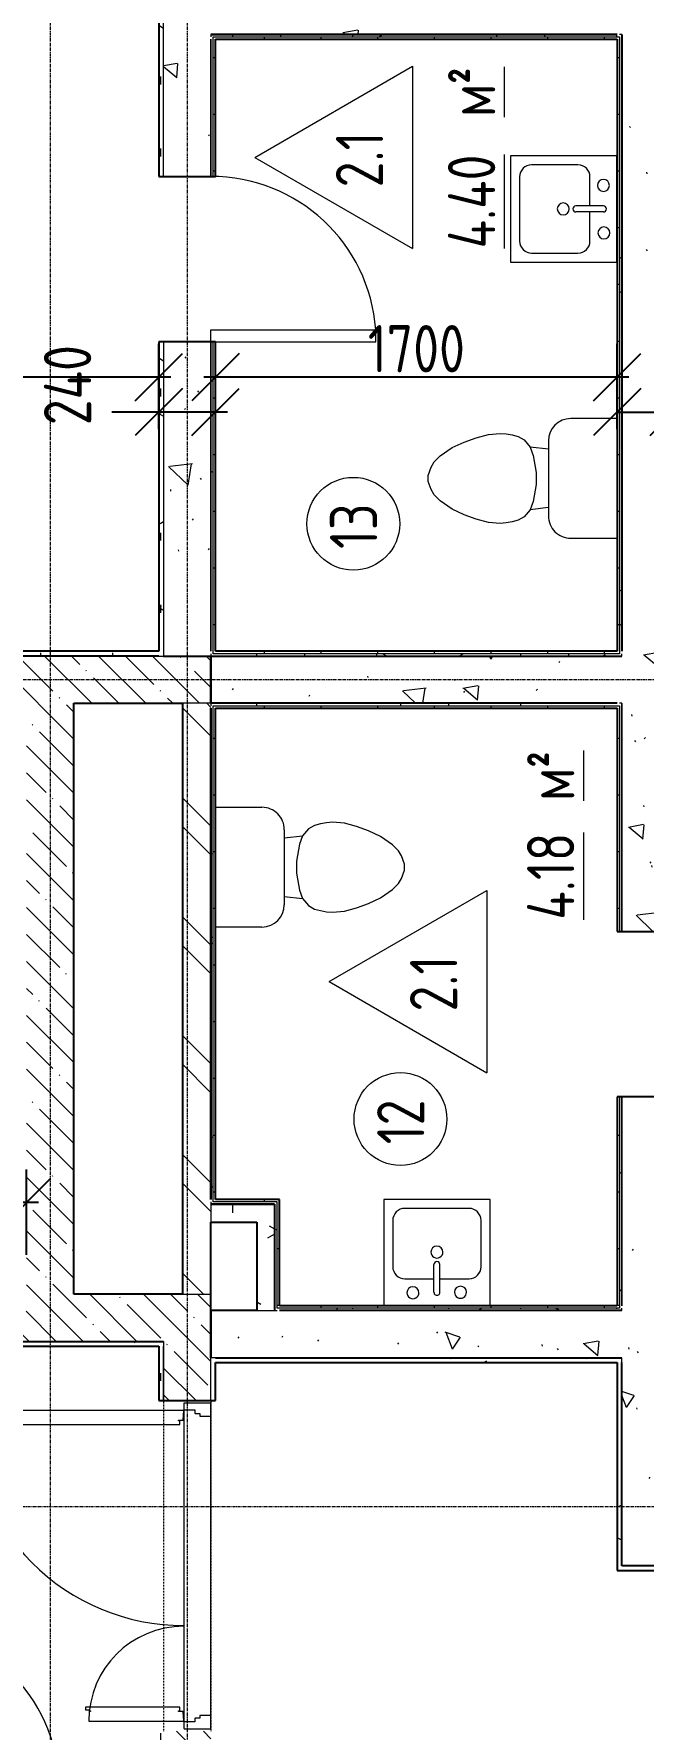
# Model space of a CAD drawing. Header units: millimetres. Extents: x -11854 to 4360091, y -19344 to 4989148.
# Drawn here: x 14033 to 16613, y 28142 to 35315 of the extents above; entities that cross this region are included whole.
import ezdxf

# ---------------------------------------------------------------- set-up
doc = ezdxf.new("R2010")
doc.units = ezdxf.units.MM
doc.linetypes.add('Линия сетки', pattern=[22.225, 12.7, -3.175, 3.175, -3.175])
doc.linetypes.add('Штрих', pattern=[6.35, 3.175, -3.175])
doc.layers.get('0').update_dxf_attribs({"color": 254})
doc.layers.get('Defpoints').update_dxf_attribs({"color": 254})
for name, color, linetype, lineweight in [('A-ANNO-DIMS', 254, 'Continuous', 9), ('A-AREA-IDEN', 254, 'Continuous', 9), ('A-DETL-GENF', 254, 'Continuous', 9), ('A-DOOR', 254, 'Continuous', 9), ('A-WALL', 254, 'Continuous', 9), ('P-SANR-FIXT', 254, 'Continuous', 9), ('S-GRID', 254, 'Continuous', 9)]:
    doc.layers.add(name, color=color, linetype=linetype, lineweight=lineweight)
doc.styles.add('ISOCPEUR', font='isocpeur.ttf', dxfattribs={"width": 0.8, "height": 200})
doc.styles.add('ISOCPEUR_B', font='', dxfattribs={"width": 0.8, "height": 200})
doc.styles.add('ISOCPEUR_B_1', font='', dxfattribs={"width": 0.8, "height": 200})
doc.styles.get('ISOCPEUR_B').set_extended_font_data('ISOCPEUR', bold=True)
doc.styles.get('ISOCPEUR_B_1').set_extended_font_data('ISOCPEUR', bold=True)
doc.dimstyles.new('2_0_мм_ISOCPEUR', dxfattribs={"dimscale": 304.8, "dimtxt": 199.196235, "dimasz": 0.656168, "dimexe": 0.459318, "dimexo": 0.625, "dimgap": 0.065617, "dimtad": 1, "dimdec": 0, "dimtxsty": 'ISOCPEUR', "dimblk1": 'OBLIQUE', "dimblk2": 'OBLIQUE', "dimsah": 1, "dimcen": 2.5, "dimdle": 0.164042, "dimazin": 3, "dimtfac": 1, "dimtix": 1, "dimtmove": 0, "dimatfit": 3, "dimfxl": 0.787402, "dimfxlon": 1, "dimtvp": 1, "dimarcsym": 2})
doc.dimstyles.new('2_0_мм_ISOCPEUR_1', dxfattribs={"dimscale": 304.8, "dimtxt": 199.196235, "dimasz": 0.656168, "dimexe": 0.459318, "dimexo": 0.625, "dimgap": 0.065617, "dimtad": 1, "dimdec": 0, "dimtxsty": 'ISOCPEUR', "dimblk1": 'OBLIQUE', "dimblk2": 'OBLIQUE', "dimsah": 1, "dimcen": 2.5, "dimdle": 0.164042, "dimazin": 3, "dimtfac": 1, "dimtix": 1, "dimtmove": 1, "dimatfit": 3, "dimfxl": 0.787402, "dimfxlon": 1, "dimtvp": 1, "dimarcsym": 2})
pattern_1 = [(135, (23409.34, 513535.32), (-114.049253, -114.049253), []), (135, (23409.34, 513649.37), (-114.049253, -114.049253), [201.612, -40.322, 3.353, -36.97])]
pattern_2 = [(90, (23409.34, 513535.32), (-101.6, 406.4), [33.528, -271.272, 33.528, -271.272, -1625.6]), (90, (23409.34, 513535.32), (-101.6, 406.4), [-609.6, 33.528, -576.072, 33.528, -271.272, -711.2]), (90, (23409.34, 513535.32), (-101.6, 406.4), [-1524, 33.528, -169.672, 33.528, -474.472]), (210, (23358.54, 513687.72), (-301.152724, -291.18818), [33.528, -271.272, 33.528, -1896.872]), (210, (23358.54, 513687.72), (-301.152724, -291.18818), [-338.328, -271.272, 33.528, -576.072, -1016]), (210, (23358.54, 513687.72), (-301.152724, -291.18818), [-1219.2, 33.528, -271.272, 33.528, -677.672]), (210, (23358.54, 513687.72), (-301.152724, -291.18818), [-1557.528, -169.672, 33.528, -474.472]), (330, (23155.34, 513738.52), (402.752724, -115.21182), [33.528, -271.272, 33.528, -1896.872]), (330, (23155.34, 513738.52), (402.752724, -115.21182), [-338.328, -271.272, 33.528, -576.072, -1016]), (330, (23155.34, 513738.52), (402.752724, -115.21182), [-1219.2, 33.528, -271.272, 33.528, -677.672]), (330, (23155.34, 513738.52), (402.752724, -115.21182), [-1557.528, -169.672, 33.528, -474.472])]
pattern_3 = [(140, (23409.34, 513535.3), (63.7558, 728.7365), [76.2, -838.2]), (85, (23409.34, 513535.3), (-764.2276, -140.9716), [60.96, -670.56]), (190.451, (23414.65, 513596.05), (-700.4668, 587.77), [64.76, -712.36]), (136.184, (23206.1, 513535.3), (168.171, 1084.3162), [114.3, -1257.3]), (186.636, (23220.2, 513625.7), (-989.7098, 949.61), [97.14, -1068.54]), (81.184, (23206.1, 513535.3), (-989.7012, 949.6206), [91.44, -1005.84]), (111, (23256.94, 513636.9), (409.0606, 606.4579), [76.2, -838.2]), (56, (23256.94, 513636.9), (-736.7529, 247.2083), [60.96, -670.56]), (161.451, (23291, 513687.46), (-327.6855, 853.6683), [64.76, -712.36]), (127.5, (23409.34, 513535.32), (-338.22012, 12.3547), [6.706, -655.726, 6.706, -674.014, -673.1]), (127.5, (23409.34, 513535.32), (-338.22012, 12.3547), [-1343.152, 6.706, -666.394]), (97.5, (23409.34, 513535.32), (-400.72213, 267.27887), [6.706, -381.406, 6.706, -640.486, -256.54]), (97.5, (23409.34, 513535.32), (-400.72213, 267.27887), [-1035.304, 6.706, -249.834]), (57.5, (23409.34, 513308.76), (22.91534, 542.36333), [6.706, -247.294, 6.706, -1837.334]), (57.5, (23409.34, 513308.76), (22.91534, 542.36333), [-260.706, -785.774, 6.706, -1044.854]), (47.5, (23409.34, 513207.16), (-101.7071, 592.51696), [6.706, -323.494, 6.706, -1266.342]), (47.5, (23409.34, 513207.16), (-101.7071, 592.51696), [-336.906, -519.582, 6.706, -740.054])]
pattern_4 = [(90, (23409.34, 513535.32), (-240, 7e-14), []), (180, (23409.34, 513535.32), (-9e-14, -240), [])]

# ---------------------------------------------------------------- blocks, each defined once
blk = doc.blocks.new('Одиночные-Щитовые - Дверной блок внутренний глухой ДГ 21х7-6783225-1Г')
at = {"layer": 'A-DOOR', "lineweight": 18}
for p, q in [((299, -60), (299, -758.1)), ((350, -60), (299, -60)), ((350, -60), (350, -758.1)), ((350, -758.1), (299, -758.1))]:
    blk.add_line(p, q, dxfattribs=at)
at = {"layer": 'A-DOOR'}
blk.add_arc((350, -60), 700, 180, 265.82189, dxfattribs=at)
blk = doc.blocks.new('Туалет-Домашний-3D - Туалет-Домашний-3D-2031272-1Г')
at = {"layer": 'P-SANR-FIXT'}
for p, q in [((-253.4, 298.4), (-253.4, 494.7)), ((253.4, 494.7), (253.4, 298.4)), ((158.7, 203.8), (-158.8, 203.8)), ((-123.5, 203.8), (-132.3, 127)), ((-25.4, 152.4), (-97.4, 139.7)), ((25.4, 152.4), (-25.4, 152.4)), ((97.4, 139.7), (25.4, 152.4)), ((123.5, 203.8), (132.3, 127)), ((-177, 76.2), (-183.8, 50.8)), ((-162.6, 101.6), (-177, 76.2)), ((-132.3, 127), (-162.6, 101.6)), ((-97.4, 139.7), (-132.3, 127)), ((132.3, 127), (97.4, 139.7)), ((162.6, 101.6), (132.3, 127)), ((177, 76.2), (162.6, 101.6)), ((183.8, 50.8), (177, 76.2)), ((-188.3, 25.3), (-190.5, 0)), ((-190.5, 0), (-186.1, -50.6)), ((-183.8, 50.8), (-188.3, 25.3)), ((188.3, 25.3), (183.8, 50.8)), ((186.1, -50.6), (190.5, 0)), ((190.5, 0), (188.3, 25.3)), ((-186.1, -50.6), (-172.4, -101.6)), ((172.4, -101.6), (186.1, -50.6)), ((-172.4, -101.6), (-153.9, -152.4)), ((153.9, -152.4), (172.4, -101.6)), ((-153.9, -152.4), (-130.2, -203.2)), ((-130.2, -203.2), (-95, -254)), ((95, -254), (130.2, -203.2)), ((130.2, -203.2), (153.9, -152.4)), ((-95, -254), (-69.6, -279.4)), ((-69.6, -279.4), (-47.6, -292.1)), ((47.6, -292.1), (69.6, -279.4)), ((69.6, -279.4), (95, -254)), ((-47.6, -292.1), (-12.7, -304.8)), ((-12.7, -304.8), (12.7, -304.8)), ((12.7, -304.8), (47.6, -292.1))]:
    blk.add_line(p, q, dxfattribs=at)
for centre, start, end in [((-158.8, 298.4), 180, 270), ((158.7, 298.4), 270, 360)]:
    blk.add_arc(centre, 94.6, start, end, dxfattribs=at)
blk = doc.blocks.new('Кухонная мойка-Островок - 450 x 450 мм-2032278-1Г')
at = {"layer": 'P-SANR-FIXT'}
for p, q in [((240.7, 227.3), (-209.3, 227.3)), ((-209.3, 227.3), (-209.3, -222.7)), ((240.7, -222.7), (240.7, 227.3)), ((3, 170.2), (3, 53.1)), ((28.4, 170.2), (28.4, 53.1)), ((3, 113), (-120.4, 113)), ((151.8, 113), (28.4, 113)), ((-171.2, 62.2), (-171.2, -133.8)), ((202.6, -133.8), (202.6, 62.2)), ((-120.4, -184.6), (151.8, -184.6)), ((-209.3, -222.7), (240.7, -222.7))]:
    blk.add_line(p, q, dxfattribs=at)
for centre, radius, start, end in [((-84.3, 170.2), 25.4, 360, 180), ((-84.3, 170.2), 25.4, 180, 360), ((15.7, 170.2), 12.7, 360, 180), ((117.3, 172.3), 25.4, 360, 180), ((117.3, 172.3), 25.4, 180, 0), ((-120.4, 62.2), 50.8, 90, 180), ((151.8, 62.2), 50.8, 360, 90), ((15.7, 0), 25.4, 360, 180), ((15.7, 0), 25.4, 180, 0), ((15.7, 53.1), 12.7, 180, 0), ((-120.4, -133.8), 50.8, 180, 270), ((151.8, -133.8), 50.8, 270, 0)]:
    blk.add_arc(centre, radius, start, end, dxfattribs=at)
blk = doc.blocks.new('Одиночные-Щитовые - Дверной блок внутренний глухой ДГ 21х7 Л-4429184-1Г')
at = {"layer": 'A-DOOR', "lineweight": 18}
for p, q in [((299, 100), (299, 798.1)), ((350, 798.1), (299, 798.1)), ((350, 100), (350, 798.1)), ((350, 100), (299, 100))]:
    blk.add_line(p, q, dxfattribs=at)
at = {"layer": 'A-DOOR'}
blk.add_arc((350, 100), 700, 94.17811, 180, dxfattribs=at)
blk = doc.blocks.new('Туалет-Домашний-3D - Туалет-Домашний-3D-2034792-1Г')
at = {"layer": 'P-SANR-FIXT'}
for p, q in [((-69.6, 279.4), (-47.6, 292.1)), ((-47.6, 292.1), (-12.7, 304.8)), ((-12.7, 304.8), (12.7, 304.8)), ((12.7, 304.8), (47.6, 292.1)), ((47.6, 292.1), (69.6, 279.4)), ((-130.2, 203.2), (-95, 254)), ((-95, 254), (-69.6, 279.4)), ((69.6, 279.4), (95, 254)), ((95, 254), (130.2, 203.2)), ((-172.4, 101.6), (-153.9, 152.4)), ((-153.9, 152.4), (-130.2, 203.2)), ((130.2, 203.2), (153.9, 152.4)), ((153.9, 152.4), (172.4, 101.6)), ((-186.1, 50.6), (-172.4, 101.6)), ((172.4, 101.6), (186.1, 50.6)), ((-190.5, 0), (-186.1, 50.6)), ((186.1, 50.6), (190.5, 0)), ((-188.3, -25.3), (-190.5, 0)), ((-183.8, -50.8), (-188.3, -25.3)), ((-177, -76.2), (-183.8, -50.8)), ((183.8, -50.8), (177, -76.2)), ((188.3, -25.3), (183.8, -50.8)), ((190.5, 0), (188.3, -25.3)), ((-162.6, -101.6), (-177, -76.2)), ((-132.3, -127), (-162.6, -101.6)), ((-97.4, -139.7), (-132.3, -127)), ((-123.5, -203.8), (-132.3, -127)), ((-25.4, -152.4), (-97.4, -139.7)), ((97.4, -139.7), (25.4, -152.4)), ((132.3, -127), (97.4, -139.7)), ((123.5, -203.8), (132.3, -127)), ((162.6, -101.6), (132.3, -127)), ((177, -76.2), (162.6, -101.6)), ((158.7, -203.8), (-158.8, -203.8)), ((25.4, -152.4), (-25.4, -152.4)), ((-253.4, -298.4), (-253.4, -494.7)), ((253.4, -494.7), (253.4, -298.4))]:
    blk.add_line(p, q, dxfattribs=at)
for centre, start, end in [((-158.8, -298.4), 90, 180), ((158.7, -298.4), 0, 90)]:
    blk.add_arc(centre, 94.6, start, end, dxfattribs=at)
blk = doc.blocks.new('Doors_Door-sets_Swedoor_JELD-WEN_Exterior_Character_Cifro_Unequal_Double_Inswing_Left_2_0 - Дверной блок металлический глухой ДМГ 21х14 Л-6795327-1Г')
at = {"layer": 'A-DETL-GENF'}
for p, q in [((-689, 98), (-689, -13)), ((-635, 100), (-687, 100)), ((662, 100), (-662, 100)), ((-633, 55), (-633, 98)), ((633, 98), (633, 55)), ((687, 100), (635, 100)), ((689, -13), (689, 98)), ((-660, -13), (-660, 32)), ((-660, 32), (-647, 32)), ((-645, 34), (-645, 53)), ((-645, 53), (-635, 53)), ((635, 53), (645, 53)), ((645, 53), (645, 34)), ((647, 32), (660, 32)), ((660, 32), (660, -13)), ((-687, -15), (-662, -15)), ((-662, -15), (662, -15)), ((-657.5, -17), (-657.5, -923)), ((-618.4, -16.9), (-655.5, -15)), ((-616.5, -36.5), (-616.5, -18.9)), ((-613.1, -36.5), (-616.5, -36.5)), ((-611.6, -31), (-613.1, -32.5)), ((-613.1, -32.5), (-613.1, -36.5)), ((-599.5, -31), (-611.6, -31)), ((-597.5, -907), (-597.5, -33)), ((597.5, -33), (597.5, -429)), ((611.6, -31), (599.5, -31)), ((613.1, -32.5), (611.6, -31)), ((613.1, -36.5), (613.1, -32.5)), ((616.5, -36.5), (613.1, -36.5)), ((616.5, -18.9), (616.5, -36.5)), ((655.5, -15), (618.4, -16.9)), ((657.5, -415), (657.5, -17)), ((662, -15), (687, -15)), ((609.5, -429), (609.5, -414.6)), ((609.5, -414.6), (613.1, -414.8)), ((613.1, -414.8), (613.1, -409.2)), ((613.1, -409.2), (616.5, -409.2)), ((616.5, -409.2), (616.5, -415)), ((616.5, -415), (655.5, -417)), ((599.5, -431), (607.5, -431)), ((-655.5, -925), (-618.4, -923.1)), ((-616.5, -921.1), (-616.5, -903.5)), ((-616.5, -903.5), (-613.1, -903.5)), ((-613.1, -903.5), (-613.1, -907.5)), ((-613.1, -907.5), (-611.6, -909)), ((-611.6, -909), (-599.5, -909))]:
    blk.add_line(p, q, dxfattribs=at)
at = {"layer": 'A-DETL-GENF', "lineweight": 25}
for p, q in [((-708.3, -765.7), (-718.5, -765.7)), ((-536.5, -765.7), (-546.7, -765.7)), ((-676.5, -851.2), (-676.5, -864.8)), ((-657.5, -844.4), (-675.1, -849.1)), ((-657.5, -899.4), (-657.5, -844.4)), ((-579.9, -849.1), (-597.5, -844.4)), ((-597.5, -844.4), (-597.5, -899.4)), ((-578.5, -864.8), (-578.5, -851.2)), ((-676.5, -864.8), (-705.5, -864.8)), ((-705.5, -879), (-676.5, -879)), ((-676.5, -879), (-676.5, -893.1)), ((-674.8, -894.8), (-657.5, -899.4)), ((-597.5, -899.4), (-580.2, -894.8)), ((-549.5, -864.8), (-578.5, -864.8)), ((-578.5, -893.1), (-578.5, -879)), ((-578.5, -879), (-549.5, -879))]:
    blk.add_line(p, q, dxfattribs=at)
at = {"layer": 'A-DETL-GENF'}
for centre, radius, start, end in [((-687, 98), 2, 90, 180), ((-635, 98), 2, 360, 90), ((635, 98), 2, 90, 180), ((687, 98), 2, 360, 90), ((-647, 34), 2, 270, 0), ((-635, 55), 2, 270, 0), ((635, 55), 2, 180, 270), ((647, 34), 2, 180, 270), ((-687, -13), 2, 180, 270), ((-662, -13), 2, 270, 0), ((-657.5, -15), 910, 270, 0), ((-655.5, -17), 2, 90, 180), ((-618.5, -18.9), 2, 360, 87), ((-599.5, -33), 2, 0, 90), ((657.5, -15), 402, 180, 270), ((599.5, -33), 2, 90, 180), ((618.5, -18.9), 2, 93, 180), ((655.5, -17), 2, 360, 90), ((662, -13), 2, 180, 270), ((687, -13), 2, 270, 0), ((599.5, -429), 2, 180, 270), ((607.5, -429), 2, 270, 360), ((655.5, -415), 2, 270, 360), ((-655.5, -923), 2, 180, 270), ((-618.5, -921.1), 2, 273, 0), ((-599.5, -907), 2, 270, 0)]:
    blk.add_arc(centre, radius, start, end, dxfattribs=at)
at = {"layer": 'A-DETL-GENF', "lineweight": 25}
for centre, radius, start, end in [((-642.5, -813.9), 90.9, 153.78839, 159.56425), ((-682.4, -796.5), 47.4, 139.51337, 151.36274), ((-761.5, -804.9), 66.1, 334.72688, 36.39695), ((-493.5, -804.9), 66.1, 143.60305, 205.27312), ((-572.6, -796.5), 47.4, 28.63726, 40.48663), ((-612.5, -813.9), 90.9, 20.43575, 26.21161), ((-551.4, -809.2), 177.6, 180.49946, 190.93631), ((-839.8, -864.7), 116.1, 0.99186, 10.83229), ((-436.3, -894.2), 272.3, 170.34282, 173.59697), ((-1004, -782.5), 306.4, 347.55626, 350.50394), ((-674.3, -851.2), 2.24, 112, 180), ((-580.7, -851.2), 2.24, 0, 68), ((-251, -782.5), 306.4, 189.49606, 192.44374), ((-818.7, -894.2), 272.3, 6.40303, 9.65718), ((-415.2, -864.7), 116.1, 169.16771, 179.00814), ((-703.6, -809.2), 177.6, 349.06369, 359.50054), ((-705.5, -860.8), 18.3, 185.98287, 270), ((-705.1, -862.6), 2.23, 214.98568, 259.54015), ((-674.8, -893.1), 1.71, 180, 267.80453), ((-580.2, -893.1), 1.71, 272.19547, 0), ((-549.5, -860.8), 18.3, 270, 354.01713), ((-549.9, -862.6), 2.23, 280.45985, 325.01432)]:
    blk.add_arc(centre, radius, start, end, dxfattribs=at)
for points in [[(-727.7, -782.2), (-728.6, -785.2), (-730, -791.4), (-730.5, -801.1), (-729.7, -807.5), (-729, -810.7)], [(-526, -810.7), (-525.3, -807.5), (-524.5, -801.1), (-525, -791.4), (-526.4, -785.2), (-527.3, -782.2)]]:
    blk.add_open_spline(points, degree=3, dxfattribs=at)
at = {"layer": 'A-DOOR', "linetype": 'Штрих'}
for p, q in [((-700, 100), (700, 100)), ((-700, -100), (700, -100))]:
    blk.add_line(p, q, dxfattribs=at)
blk = doc.blocks.new('АР-Марка-Помещения-Этаж_Секция_Номер - Номер-1294543-1Г')
at = {"layer": 'A-AREA-IDEN'}
blk.add_circle((0, 1.219), 1.965, dxfattribs=at)
blk = doc.blocks.new('_Oblique')
at = {"color": 0, "linetype": 'ByBlock', "lineweight": -2}
blk.add_line((-0.5, -0.5), (0.5, 0.5), dxfattribs=at)
blk = doc.blocks.new('*D723')
at = {"layer": 'A-ANNO-DIMS', "color": 0, "lineweight": -2, "transparency": 16777216}
for p, q in [((16502.6, 33642), (16502.6, 33855)), ((16742.6, 33642), (16742.6, 33855)), ((16502.6, 33715), (16792.6, 33715)), ((16742.6, 33715), (16942.6, 33715))]:
    blk.add_line(p, q, dxfattribs=at)
at = {"layer": 'Defpoints', "color": 0, "transparency": 16777216}
for p in [(16502.6, 33715), (16502.6, 33623), (16742.6, 33623)]:
    blk.add_point(p, dxfattribs=at)
at = {"layer": 'A-ANNO-DIMS', "color": 0, "lineweight": -2, "transparency": 16777216, "xscale": 200, "yscale": 200, "zscale": 200, "rotation": 180}
blk.add_blockref('_Oblique', (16502.6, 33715), dxfattribs=at)
at = {"layer": 'A-ANNO-DIMS', "color": 0, "lineweight": -2, "transparency": 16777216, "xscale": 200, "yscale": 200, "zscale": 200}
blk.add_blockref('_Oblique', (16742.6, 33715), dxfattribs=at)
at = {"layer": 'A-ANNO-DIMS', "color": 0, "transparency": 16777216, "insert": (16962.6, 33659.2), "char_height": 200, "width": 418.312, "attachment_point": 1, "rotation": 90, "line_spacing_factor": 1.149209, "style": 'ISOCPEUR'}
blk.add_mtext('\\A1;240', dxfattribs=at)
blk = doc.blocks.new('*D724')
at = {"layer": 'A-ANNO-DIMS', "color": 0, "lineweight": -2, "transparency": 16777216}
for p, q in [((14802.6, 33642), (14802.6, 34003)), ((16502.6, 33642), (16502.6, 34003)), ((16552.6, 33863), (14752.6, 33863))]:
    blk.add_line(p, q, dxfattribs=at)
at = {"layer": 'Defpoints', "color": 0, "transparency": 16777216}
for p in [(14802.6, 33863), (14802.6, 33623), (16502.6, 33623)]:
    blk.add_point(p, dxfattribs=at)
at = {"layer": 'A-ANNO-DIMS', "color": 0, "lineweight": -2, "transparency": 16777216, "xscale": 200, "yscale": 200, "zscale": 200, "rotation": 180}
blk.add_blockref('_Oblique', (14802.6, 33863), dxfattribs=at)
at = {"layer": 'A-ANNO-DIMS', "color": 0, "lineweight": -2, "transparency": 16777216, "xscale": 200, "yscale": 200, "zscale": 200}
blk.add_blockref('_Oblique', (16502.6, 33863), dxfattribs=at)
at = {"layer": 'A-ANNO-DIMS', "color": 0, "transparency": 16777216, "insert": (15652.6, 33983), "char_height": 200, "width": 496.458, "attachment_point": 5, "style": 'ISOCPEUR'}
blk.add_mtext('\\A1;1700', dxfattribs=at)
blk = doc.blocks.new('*D725')
at = {"layer": 'A-ANNO-DIMS', "color": 0, "lineweight": -2, "transparency": 16777216}
for p, q in [((14562.6, 33642), (14562.6, 33855)), ((14802.6, 33642), (14802.6, 33855)), ((14562.6, 33715), (14362.6, 33715)), ((14852.6, 33715), (14562.6, 33715))]:
    blk.add_line(p, q, dxfattribs=at)
at = {"layer": 'Defpoints', "color": 0, "transparency": 16777216}
for p in [(14562.6, 33715), (14562.6, 33623), (14802.6, 33623)]:
    blk.add_point(p, dxfattribs=at)
at = {"layer": 'A-ANNO-DIMS', "color": 0, "lineweight": -2, "transparency": 16777216, "xscale": 200, "yscale": 200, "zscale": 200, "rotation": 180}
blk.add_blockref('_Oblique', (14562.6, 33715), dxfattribs=at)
at = {"layer": 'A-ANNO-DIMS', "color": 0, "lineweight": -2, "transparency": 16777216, "xscale": 200, "yscale": 200, "zscale": 200}
blk.add_blockref('_Oblique', (14802.6, 33715), dxfattribs=at)
at = {"layer": 'A-ANNO-DIMS', "color": 0, "transparency": 16777216, "insert": (14075.9, 33659.2), "char_height": 200, "width": 418.312, "attachment_point": 1, "rotation": 90, "line_spacing_factor": 1.149209, "style": 'ISOCPEUR'}
blk.add_mtext('\\A1;240', dxfattribs=at)
blk = doc.blocks.new('*D726')
at = {"layer": 'A-ANNO-DIMS', "color": 0, "lineweight": -2, "transparency": 16777216}
for p, q in [((8762.6, 33642), (8762.6, 34003)), ((14562.6, 33642), (14562.6, 34003)), ((14612.6, 33863), (8712.6, 33863))]:
    blk.add_line(p, q, dxfattribs=at)
at = {"layer": 'Defpoints', "color": 0, "transparency": 16777216}
for p in [(8762.6, 33863), (8762.6, 33623), (14562.6, 33623)]:
    blk.add_point(p, dxfattribs=at)
at = {"layer": 'A-ANNO-DIMS', "color": 0, "lineweight": -2, "transparency": 16777216, "xscale": 200, "yscale": 200, "zscale": 200, "rotation": 180}
blk.add_blockref('_Oblique', (8762.6, 33863), dxfattribs=at)
at = {"layer": 'A-ANNO-DIMS', "color": 0, "lineweight": -2, "transparency": 16777216, "xscale": 200, "yscale": 200, "zscale": 200}
blk.add_blockref('_Oblique', (14562.6, 33863), dxfattribs=at)
at = {"layer": 'A-ANNO-DIMS', "color": 0, "transparency": 16777216, "insert": (11662.6, 33983), "char_height": 200, "width": 533.233, "attachment_point": 5, "style": 'ISOCPEUR'}
blk.add_mtext('\\A1;5800', dxfattribs=at)
blk = doc.blocks.new('*D768')
at = {"layer": 'A-ANNO-DIMS', "color": 0, "lineweight": -2, "transparency": 16777216}
for p, q in [((12802.6, 30149.1), (12802.6, 30510.1)), ((14002.6, 30149.1), (14002.6, 30510.1)), ((14052.6, 30370.1), (12752.6, 30370.1))]:
    blk.add_line(p, q, dxfattribs=at)
at = {"layer": 'Defpoints', "color": 0, "transparency": 16777216}
for p in [(12802.6, 30370.1), (12802.6, 30130.1), (14002.6, 30130.1)]:
    blk.add_point(p, dxfattribs=at)
at = {"layer": 'A-ANNO-DIMS', "color": 0, "lineweight": -2, "transparency": 16777216, "xscale": 200, "yscale": 200, "zscale": 200, "rotation": 180}
blk.add_blockref('_Oblique', (12802.6, 30370.1), dxfattribs=at)
at = {"layer": 'A-ANNO-DIMS', "color": 0, "lineweight": -2, "transparency": 16777216, "xscale": 200, "yscale": 200, "zscale": 200}
blk.add_blockref('_Oblique', (14002.6, 30370.1), dxfattribs=at)
at = {"layer": 'A-ANNO-DIMS', "color": 0, "transparency": 16777216, "insert": (13402.6, 30490.1), "char_height": 200, "width": 496.458, "attachment_point": 5, "style": 'ISOCPEUR'}
blk.add_mtext('\\A1;1200', dxfattribs=at)
blk = doc.blocks.new('МАРКА ПОМЕЩЕНИЯ - ПОЛЫ - ОТДЕЛКА ПОЛА-6347798-1Г')
at = {"layer": 'A-AREA-IDEN'}
for p, q in [((0, 4.233), (-3.855, -2.444)), ((0, 4.233), (3.855, -2.444)), ((3.855, -2.444), (-3.855, -2.444))]:
    blk.add_line(p, q, dxfattribs=at)

msp = doc.modelspace()

# ---------------------------------------------------------------- hatches: boundary and pattern name
at = {"layer": 'A-WALL'}
h = msp.add_hatch(dxfattribs=at)
h.set_pattern_fill('FP_2', color=8, angle=90, style=0, pattern_type=2)
h.set_pattern_definition(pattern_3)
h.paths.add_polyline_path([(16722.6, 39092.4), (16522.6, 39092.4), (16522.6, 36462.4), (16722.6, 36462.4), (16722.6, 38667)])
h.paths.add_polyline_path([(16722.6, 29052.4), (16722.6, 30817.4), (16522.6, 30817.4), (16522.6, 29032.4), (16722.6, 29032.4)])
h.paths.add_polyline_path([(16722.6, 31517.4), (16722.6, 32482.4), (16522.6, 32482.4), (16522.6, 31517.4)])
h.paths.add_polyline_path([(16722.6, 32682.4), (16722.6, 35762.4), (16522.6, 35762.4), (16522.6, 32682.4)])
h = msp.add_hatch(dxfattribs=at)
h.set_pattern_fill('FP_2', color=8, angle=90, style=0, pattern_type=2)
h.set_pattern_definition(pattern_3)
h.paths.add_polyline_path([(14782.6, 32682.4), (14782.6, 34012.4), (14582.6, 34012.4), (14582.6, 32682.4), (14677, 32682.4)])
h.paths.add_polyline_path([(14782.6, 35512.4), (14782.6, 35642.4), (14582.6, 35642.4), (14582.6, 34712.4), (14782.6, 34712.4), (14782.6, 35445.7)])
h.paths.add_polyline_path([(14782.6, 37992.4), (14782.6, 38012.4), (14582.6, 38012.4), (14582.6, 36142.4), (14782.6, 36142.4), (14782.6, 37235.3)])
h = msp.add_hatch(dxfattribs=at)
h.set_pattern_fill('FP_4', color=8, angle=90, style=0, pattern_type=2)
h.set_pattern_definition(pattern_2)
h.paths.add_polyline_path([(14582.6, 35622.4), (14562.6, 35622.4), (14562.6, 34712.4), (14582.6, 34712.4), (14582.6, 35087.8)])
h.paths.add_polyline_path([(14582.6, 32682.4), (14582.6, 34012.4), (14562.6, 34012.4), (14562.6, 32682.4)])
h = msp.add_hatch(dxfattribs=at)
h.set_pattern_fill('FP_2', color=8, angle=90, style=0, pattern_type=2)
h.set_pattern_definition(pattern_3)
h.paths.add_polyline_path([(16522.6, 35512.5), (14782.6, 35512.4), (14782.6, 35312.4), (16522.6, 35312.5)])
h = msp.add_hatch(dxfattribs=at)
h.set_pattern_fill('FP_4', color=8, angle=90, style=0, pattern_type=2)
h.set_pattern_definition(pattern_2)
h.paths.add_polyline_path([(16512.6, 35302.5), (16512.6, 35312.5), (14782.6, 35312.5), (14782.6, 35302.5), (16502.6, 35302.5)])
h = msp.add_hatch(dxfattribs=at)
h.set_pattern_fill('FP_4', color=8, angle=90, style=0, pattern_type=2)
h.set_pattern_definition(pattern_2)
h.paths.add_polyline_path([(14792.6, 35302.5), (14782.6, 35302.5), (14782.6, 34712.4), (14792.6, 34712.4), (14792.6, 35292.5)])
h.paths.add_polyline_path([(14792.6, 34012.4), (14782.6, 34012.4), (14782.6, 32692.4), (14792.6, 32692.4), (14792.6, 32940.2)])
h = msp.add_hatch(dxfattribs=at)
h.set_pattern_fill('FP_6', color=8, angle=90, style=0, pattern_type=2)
h.set_pattern_definition(pattern_4)
h.paths.add_polyline_path([(16502.6, 35302.5), (14792.6, 35302.5), (14792.6, 35292.5), (16502.6, 35292.5)])
h = msp.add_hatch(dxfattribs=at)
h.set_pattern_fill('FP_6', color=8, angle=90, style=0, pattern_type=2)
h.set_pattern_definition(pattern_4)
h.paths.add_polyline_path([(16512.6, 32702.4), (16512.6, 35302.5), (16502.6, 35302.5), (16502.6, 32702.4)])
h = msp.add_hatch(dxfattribs=at)
h.set_pattern_fill('FP_4', color=8, angle=90, style=0, pattern_type=2)
h.set_pattern_definition(pattern_2)
h.paths.add_polyline_path([(16522.6, 32692.4), (16522.6, 35312.5), (16512.6, 35312.5), (16512.6, 32692.4)])
h = msp.add_hatch(dxfattribs=at)
h.set_pattern_fill('FP_6', color=8, angle=90, style=0, pattern_type=2)
h.set_pattern_definition(pattern_4)
h.paths.add_polyline_path([(14802.6, 35292.5), (14792.6, 35292.5), (14792.6, 34712.4), (14802.6, 34712.4), (14802.6, 35087.8)])
h.paths.add_polyline_path([(14802.6, 34012.4), (14792.6, 34012.4), (14792.6, 32702.4), (14802.6, 32702.4), (14802.6, 32940.2)])
h = msp.add_hatch(dxfattribs=at)
h.set_pattern_fill('FP_1', color=8, angle=90, style=0, pattern_type=2)
h.set_pattern_definition(pattern_1)
h.paths.add_polyline_path([(14782.6, 32682.4), (8542.6, 32682.4), (8542.6, 32482.4), (14782.6, 32482.4), (14782.6, 32582.3)])
h = msp.add_hatch(dxfattribs=at)
h.set_pattern_fill('FP_4', color=8, angle=90, style=0, pattern_type=2)
h.set_pattern_definition(pattern_2)
h.paths.add_polyline_path([(14562.6, 32702.4), (13342.6, 32702.4), (13342.6, 32682.4), (14562.6, 32682.4)])
h = msp.add_hatch(dxfattribs=at)
h.set_pattern_fill('FP_4', color=8, angle=90, style=0, pattern_type=2)
h.set_pattern_definition(pattern_2)
h.paths.add_polyline_path([(16522.6, 32692.4), (14782.6, 32692.4), (14782.6, 32682.4), (16522.6, 32682.4)])
h = msp.add_hatch(dxfattribs=at)
h.set_pattern_fill('FP_2', color=8, angle=90, style=0, pattern_type=2)
h.set_pattern_definition(pattern_3)
h.paths.add_polyline_path([(23842.3, 32582.4), (23841.7, 32682.4), (22712.6, 32682.4), (22712.6, 32482.4), (23841.6, 32482.4)])
h.paths.add_polyline_path([(22212.6, 32682.4), (18772.6, 32682.4), (18772.6, 32482.4), (22212.6, 32482.4)])
h.paths.add_polyline_path([(18272.6, 32682.4), (14782.6, 32682.4), (14782.6, 32482.4), (18272.6, 32482.4)])
h = msp.add_hatch(dxfattribs=at)
h.set_pattern_fill('FP_6', color=8, angle=90, style=0, pattern_type=2)
h.set_pattern_definition(pattern_4)
h.paths.add_polyline_path([(16512.6, 32692.4), (16512.6, 32702.4), (14792.6, 32702.4), (14792.6, 32692.4), (16352.8, 32692.4)])
h = msp.add_hatch(dxfattribs=at)
h.set_pattern_fill('FP_1', color=8, angle=90, style=0, pattern_type=2)
h.set_pattern_definition(pattern_1)
h.paths.add_polyline_path([(14202.6, 32482.4), (14002.6, 32481.4), (14002.6, 29982.4), (14202.6, 29982.4), (14202.6, 32481.4)])
h = msp.add_hatch(dxfattribs=at)
h.set_pattern_fill('FP_5', color=8, angle=90, style=0, pattern_type=2)
h.set_pattern_definition([(135, (23409.34, 513535.32), (-251.44717, -251.44717), []), (135, (23028.34, 513535.32), (-251.44717, -251.44717), [])])
h.paths.add_polyline_path([(14782.6, 30382.4), (14782.6, 32482.4), (14662.6, 32482.4), (14662.6, 29982.4), (14782.6, 29982.4), (14782.6, 30372.4)])
h = msp.add_hatch(dxfattribs=at)
h.set_pattern_fill('FP_4', color=8, angle=90, style=0, pattern_type=2)
h.set_pattern_definition(pattern_2)
h.paths.add_polyline_path([(16512.6, 32482.4), (14782.6, 32482.4), (14782.6, 32472.4), (16512.6, 32472.4)])
h = msp.add_hatch(dxfattribs=at)
h.set_pattern_fill('FP_4', color=8, angle=90, style=0, pattern_type=2)
h.set_pattern_definition(pattern_2)
h.paths.add_polyline_path([(14792.6, 32472.4), (14782.6, 32472.4), (14782.6, 30372.4), (14792.6, 30372.4), (14792.6, 32462.4)])
h = msp.add_hatch(dxfattribs=at)
h.set_pattern_fill('FP_6', color=8, angle=90, style=0, pattern_type=2)
h.set_pattern_definition(pattern_4)
h.paths.add_polyline_path([(16502.6, 32472.4), (14792.6, 32472.4), (14792.6, 32462.4), (16502.6, 32462.4)])
h = msp.add_hatch(dxfattribs=at)
h.set_pattern_fill('FP_6', color=8, angle=90, style=0, pattern_type=2)
h.set_pattern_definition(pattern_4)
h.paths.add_polyline_path([(14802.6, 32462.4), (14792.6, 32462.4), (14792.6, 30382.4), (14802.6, 30382.4), (14802.6, 32224.4)])
h = msp.add_hatch(dxfattribs=at)
h.set_pattern_fill('FP_6', color=8, angle=90, style=0, pattern_type=2)
h.set_pattern_definition(pattern_4)
h.paths.add_polyline_path([(16512.6, 29932.4), (16512.6, 30817.4), (16502.6, 30817.4), (16502.6, 29932.4)])
h.paths.add_polyline_path([(16512.6, 32472.4), (16502.6, 32472.4), (16502.6, 31517.4), (16512.6, 31517.4), (16512.6, 32224.4)])
h = msp.add_hatch(dxfattribs=at)
h.set_pattern_fill('FP_4', color=8, angle=90, style=0, pattern_type=2)
h.set_pattern_definition(pattern_2)
h.paths.add_polyline_path([(16522.6, 29922.4), (16522.6, 30817.4), (16512.6, 30817.4), (16512.6, 29922.4)])
h.paths.add_polyline_path([(16522.6, 31517.4), (16522.6, 32482.4), (16512.6, 32482.4), (16512.6, 31517.4)])
h = msp.add_hatch(dxfattribs=at)
h.set_pattern_fill('FP_4', color=8, angle=90, style=0, pattern_type=2)
h.set_pattern_definition(pattern_2)
h.paths.add_polyline_path([(14977.6, 30287.4), (14977.6, 30362.4), (14782.6, 30362.4), (14782.6, 30287.4)])
h = msp.add_hatch(dxfattribs=at)
h.set_pattern_fill('FP_6', color=8, angle=90, style=0, pattern_type=2)
h.set_pattern_definition(pattern_4)
h.paths.add_polyline_path([(15072.6, 30382.4), (14792.6, 30382.4), (14792.6, 30372.4), (15072.6, 30372.4)])
h = msp.add_hatch(dxfattribs=at)
h.set_pattern_fill('FP_4', color=8, angle=90, style=0, pattern_type=2)
h.set_pattern_definition(pattern_2)
h.paths.add_polyline_path([(15052.6, 29912.4), (15052.6, 30362.4), (14977.6, 30362.4), (14977.6, 29912.4)])
h = msp.add_hatch(dxfattribs=at)
h.set_pattern_fill('FP_4', color=8, angle=90, style=0, pattern_type=2)
h.set_pattern_definition(pattern_2)
h.paths.add_polyline_path([(15062.6, 30362.4), (15052.6, 30362.4), (15052.6, 29912.4), (15062.6, 29912.4), (15062.6, 30076.9)])
h = msp.add_hatch(dxfattribs=at)
h.set_pattern_fill('FP_6', color=8, angle=90, style=0, pattern_type=2)
h.set_pattern_definition(pattern_4)
h.paths.add_polyline_path([(15072.6, 29922.4), (15072.6, 30372.4), (15062.6, 30372.4), (15062.6, 29922.4)])
h = msp.add_hatch(dxfattribs=at)
h.set_pattern_fill('FP_1', color=8, angle=90, style=0, pattern_type=2)
h.set_pattern_definition(pattern_1)
h.paths.add_polyline_path([(14782.6, 29982.4), (8542.6, 29982.4), (8542.6, 29782.4), (14782.6, 29782.4)])
h = msp.add_hatch(dxfattribs=at)
h.set_pattern_fill('FP_4', color=8, angle=90, style=0, pattern_type=2)
h.set_pattern_definition(pattern_2)
h.paths.add_polyline_path([(16522.6, 29922.4), (15062.6, 29922.4), (15062.6, 29912.4), (16522.6, 29912.4)])
h = msp.add_hatch(dxfattribs=at)
h.set_pattern_fill('FP_6', color=8, angle=90, style=0, pattern_type=2)
h.set_pattern_definition(pattern_4)
h.paths.add_polyline_path([(16512.6, 29932.4), (15072.6, 29932.4), (15072.6, 29922.4), (16512.6, 29922.4)])
h = msp.add_hatch(dxfattribs=at)
h.set_pattern_fill('FP_2', color=8, angle=90, style=0, pattern_type=2)
h.set_pattern_definition(pattern_3)
h.paths.add_polyline_path([(16522.6, 29912.4), (14782.6, 29912.4), (14782.6, 29712.4), (16522.6, 29712.4)])
h = msp.add_hatch(dxfattribs=at)
h.set_pattern_fill('FP_4', color=8, angle=90, style=0, pattern_type=2)
h.set_pattern_definition(pattern_2)
h.paths.add_polyline_path([(14582.6, 29762.4), (14582.6, 29782.4), (9042.6, 29782.4), (9042.6, 29762.4), (14562.6, 29762.4)])
h = msp.add_hatch(dxfattribs=at)
h.set_pattern_fill('FP_1', color=8, angle=90, style=0, pattern_type=2)
h.set_pattern_definition(pattern_1)
h.paths.add_polyline_path([(14782.6, 26902.4), (14782.6, 28132.4), (14582.6, 28132.4), (14582.6, 25782.4), (14782.6, 25782.4), (14782.6, 26892.4)])
h.paths.add_polyline_path([(14782.6, 29782.4), (14582.6, 29782.4), (14582.6, 29532.4), (14782.6, 29532.4), (14782.6, 29718.9)])
h = msp.add_hatch(dxfattribs=at)
h.set_pattern_fill('FP_4', color=8, angle=90, style=0, pattern_type=2)
h.set_pattern_definition(pattern_2)
h.paths.add_polyline_path([(14582.6, 29532.4), (14582.6, 29762.4), (14562.6, 29762.4), (14562.6, 29532.4)])
h.paths.add_polyline_path([(14582.6, 27902.4), (14582.6, 28132.4), (14562.6, 28132.4), (14562.6, 27902.4)])
h = msp.add_hatch(dxfattribs=at)
h.set_pattern_fill('FP_4', color=8, angle=90, style=0, pattern_type=2)
h.set_pattern_definition(pattern_2)
h.paths.add_polyline_path([(14802.6, 29712.4), (14782.6, 29712.4), (14782.6, 29532.4), (14802.6, 29532.4), (14802.6, 29692.4)])
h.paths.add_polyline_path([(14802.6, 27132.4), (14802.6, 28132.4), (14782.6, 28132.4), (14782.6, 27132.4)])
h = msp.add_hatch(dxfattribs=at)
h.set_pattern_fill('FP_4', color=8, angle=90, style=0, pattern_type=2)
h.set_pattern_definition(pattern_2)
h.paths.add_polyline_path([(16522.6, 29692.4), (16522.6, 29712.4), (14802.6, 29712.4), (14802.6, 29692.4), (16502.6, 29692.4)])
h = msp.add_hatch(dxfattribs=at)
h.set_pattern_fill('FP_4', color=8, angle=90, style=0, pattern_type=2)
h.set_pattern_definition(pattern_2)
h.paths.add_polyline_path([(16522.6, 29692.4), (16502.6, 29692.4), (16502.6, 28812.4), (16522.6, 28812.4), (16522.6, 28832.4)])
h = msp.add_hatch(dxfattribs=at)
h.set_pattern_fill('FP_2', color=8, angle=90, style=0, pattern_type=2)
h.set_pattern_definition(pattern_3)
h.paths.add_polyline_path([(22212.6, 29032.4), (18772.6, 29032.4), (18772.6, 28832.4), (22212.6, 28832.4)])
h.paths.add_polyline_path([(18272.6, 29032.4), (16522.6, 29032.4), (16522.6, 28832.4), (18272.6, 28832.4)])
h = msp.add_hatch(dxfattribs=at)
h.set_pattern_fill('FP_4', color=8, angle=90, style=0, pattern_type=2)
h.set_pattern_definition(pattern_2)
h.paths.add_polyline_path([(22462.6, 28812.4), (22462.6, 28832.4), (16522.6, 28832.4), (16522.6, 28812.4), (22442.6, 28812.4)])

# ---------------------------------------------------------------- linework, layer by layer
at = {"layer": 'A-WALL', "color": 8, "lineweight": 25}
for p, q in [((14562.6, 35622.4), (14562.6, 34712.4)), ((14782.6, 35312.4), (16502.6, 35312.5)), ((16502.6, 35312.5), (14782.6, 35312.5)), ((16522.6, 35312.5), (16522.6, 32702.4)), ((14802.6, 35292.5), (16502.6, 35292.5)), ((14802.6, 34712.4), (14802.6, 35292.5)), ((16502.6, 35292.5), (16502.6, 32702.4)), ((14562.6, 34712.4), (14802.6, 34712.4)), ((14562.6, 34012.4), (14562.6, 32702.4)), ((14802.6, 34012.4), (14562.6, 34012.4)), ((14802.6, 32702.4), (14802.6, 34012.4)), ((14562.6, 32682.4), (13342.6, 32682.4)), ((14562.6, 32702.4), (13362.6, 32702.4)), ((14582.6, 32682.4), (16522.6, 32682.4)), ((14782.6, 32482.4), (14782.6, 32682.4)), ((14782.6, 32682.4), (14782.6, 32482.4)), ((16502.6, 32702.4), (14802.6, 32702.4)), ((14202.6, 29982.4), (14202.6, 32482.4)), ((14202.6, 32482.4), (14662.6, 32482.4)), ((14662.6, 32482.4), (14662.6, 29982.4)), ((16502.6, 32482.4), (14782.6, 32482.4)), ((14782.6, 30382.4), (14782.6, 32462.4)), ((14782.6, 32462.4), (14782.6, 30382.4)), ((14802.6, 32462.4), (16502.6, 32462.4)), ((14802.6, 30382.4), (14802.6, 32462.4)), ((16502.6, 32462.4), (16502.6, 31517.4)), ((16502.6, 31517.4), (16522.6, 31517.4)), ((16522.6, 31517.4), (16742.6, 31517.4)), ((16522.6, 30817.4), (16502.6, 30817.4)), ((16502.6, 30817.4), (16502.6, 29932.4)), ((16742.6, 30817.4), (16522.6, 30817.4)), ((15052.6, 30362.4), (14782.6, 30362.4)), ((14782.6, 30362.4), (15052.6, 30362.4)), ((15072.6, 30382.4), (14802.6, 30382.4)), ((15052.6, 30362.4), (15052.6, 29912.4)), ((15072.6, 29932.4), (15072.6, 30382.4)), ((14782.6, 30287.4), (14977.6, 30287.4)), ((14782.6, 29982.4), (14782.6, 30287.4)), ((14977.6, 30287.4), (14977.6, 29912.4)), ((14662.6, 29982.4), (14202.6, 29982.4)), ((14782.6, 29712.4), (14782.6, 29982.4)), ((16502.6, 29932.4), (15072.6, 29932.4)), ((14977.6, 29912.4), (14782.6, 29912.4)), ((14782.6, 29912.4), (14782.6, 29712.4)), ((16522.6, 29912.4), (15072.6, 29912.4)), ((9042.6, 29782.4), (14582.6, 29782.4)), ((9042.6, 29762.4), (14562.6, 29762.4)), ((14562.6, 29762.4), (14562.6, 29532.4)), ((14802.6, 29712.4), (16522.6, 29712.4)), ((14802.6, 29532.4), (14802.6, 29692.4)), ((14802.6, 29692.4), (16502.6, 29692.4)), ((16502.6, 29692.4), (16502.6, 28812.4)), ((16522.6, 28832.4), (16522.6, 29692.4)), ((14562.6, 29532.4), (14582.6, 29532.4)), ((14582.6, 29532.4), (14802.6, 29532.4)), ((16502.6, 28812.4), (22442.6, 28812.4)), ((22462.6, 28832.4), (16522.6, 28832.4))]:
    msp.add_line(p, q, dxfattribs=at)
at = {"layer": 'A-WALL', "color": 8}
for p, q in [((14582.6, 34712.4), (14582.6, 35642.4)), ((14782.6, 35312.5), (14782.6, 35302.5)), ((14792.6, 35302.5), (16512.6, 35302.5)), ((14792.6, 34712.4), (14792.6, 35302.5)), ((16522.6, 35312.5), (16512.6, 35312.5)), ((16512.6, 35302.5), (16512.6, 32692.4)), ((14782.6, 34712.4), (14782.6, 35292.5)), ((14782.6, 35292.5), (14782.6, 34712.4)), ((14582.6, 34012.4), (14582.6, 32682.4)), ((14782.6, 32702.4), (14782.6, 34012.4)), ((14782.6, 34012.4), (14782.6, 32702.4)), ((14792.6, 32702.4), (14792.6, 34012.4)), ((14562.6, 32682.4), (14582.6, 32682.4)), ((14782.6, 32692.4), (14782.6, 32682.4)), ((14792.6, 32692.4), (14792.6, 32702.4)), ((16512.6, 32692.4), (14792.6, 32692.4)), ((16522.6, 32682.4), (16522.6, 32692.4)), ((14782.6, 32482.4), (14662.6, 32482.4)), ((14782.6, 32482.4), (14782.6, 32472.4)), ((14792.6, 32472.4), (16512.6, 32472.4)), ((14792.6, 30372.4), (14792.6, 32472.4)), ((16522.6, 32482.4), (16512.6, 32482.4)), ((16512.6, 32472.4), (16512.6, 31517.4)), ((16522.6, 32482.4), (16522.6, 31517.4)), ((16522.6, 31517.4), (16522.6, 32482.4)), ((16512.6, 30817.4), (16512.6, 29922.4)), ((16522.6, 30817.4), (16522.6, 29932.4)), ((16522.6, 29932.4), (16522.6, 30817.4)), ((14782.6, 30372.4), (14782.6, 30287.4)), ((15062.6, 30372.4), (14792.6, 30372.4)), ((15062.6, 29922.4), (15062.6, 30372.4)), ((14662.6, 29982.4), (14782.6, 29982.4)), ((16512.6, 29922.4), (15062.6, 29922.4)), ((16522.6, 29912.4), (16522.6, 29922.4)), ((14977.6, 29912.4), (15062.6, 29912.4)), ((14582.6, 29782.4), (14582.6, 29532.4)), ((14582.6, 29532.4), (14582.6, 29762.4)), ((14782.6, 29532.4), (14782.6, 29712.4)), ((14802.6, 29712.4), (14782.6, 29712.4)), ((16522.6, 29692.4), (16522.6, 29712.4))]:
    msp.add_line(p, q, dxfattribs=at)
at = {"layer": 'S-GRID', "color": 8, "linetype": 'Линия сетки'}
for p, q in [((14102.6, 43877.4), (14102.6, 16449)), ((14682.6, 43877.4), (14682.6, 16449)), ((25823.8, 32582.4), (-1161, 32582.4)), ((24887.4, 29082.4), (-1161, 29082.4))]:
    msp.add_line(p, q, dxfattribs=at)

# ---------------------------------------------------------------- block references
at = {"layer": 'A-AREA-IDEN', "color": 8, "xscale": 99.99999999999991, "yscale": 99.99999999999991, "zscale": 99.99999999999991, "rotation": 89.99999999999999}
for name, p in [('МАРКА ПОМЕЩЕНИЯ - ПОЛЫ - ОТДЕЛКА ПОЛА-6347798-1Г', (15392.5, 34792.7)), ('АР-Марка-Помещения-Этаж_Секция_Номер - Номер-1294543-1Г', (15507.6, 33242.1)), ('МАРКА ПОМЕЩЕНИЯ - ПОЛЫ - ОТДЕЛКА ПОЛА-6347798-1Г', (15706.2, 31304.9)), ('АР-Марка-Помещения-Этаж_Секция_Номер - Номер-1294543-1Г', (15707.2, 30723))]:
    msp.add_blockref(name, p, dxfattribs=at)
at = {"layer": 'A-DOOR', "color": 8}
for name, p, rotation in [('Одиночные-Щитовые - Дверной блок внутренний глухой ДГ 21х7 Л-4429184-1Г', (14682.6, 34362.4), 270), ('Doors_Door-sets_Swedoor_JELD-WEN_Exterior_Character_Cifro_Unequal_Double_Inswing_Left_2_0 - Дверной блок металлический глухой ДМГ 21х14 Л-6795327-1Г', (14682.6, 28832.4), 270), ('Одиночные-Щитовые - Дверной блок внутренний глухой ДГ 21х7-6783225-1Г', (13792.6, 27822.4), 179.9999768230133)]:
    msp.add_blockref(name, p, dxfattribs=dict(at, rotation=rotation))
at = {"layer": 'P-SANR-FIXT', "color": 8}
for name, p, rotation in [('Кухонная мойка-Островок - 450 x 450 мм-2032278-1Г', (16274.5, 34590), 270), ('Туалет-Домашний-3D - Туалет-Домашний-3D-2034792-1Г', (16007.9, 33434.1), 89.99999999999999), ('Туалет-Домашний-3D - Туалет-Домашний-3D-2031272-1Г', (15297.3, 31789), 89.99999999999999), ('Кухонная мойка-Островок - 450 x 450 мм-2032278-1Г', (15755.2, 30160.5), 180)]:
    msp.add_blockref(name, p, dxfattribs=dict(at, rotation=rotation))

# ---------------------------------------------------------------- texts
at = {"layer": 'A-AREA-IDEN', "color": 8, "char_height": 200, "attachment_point": 1, "rotation": 90}
for s, insert, width, style in [('\\L\\fISOCPEUR|b1|i0|c238|p34|;\\W.8;\\L²', (15786.4, 35100.4), 128.27, 'ISOCPEUR_B_1'), ('\\L\\fISOCPEUR|b1|i0|c204|p34|;\\W.8;\\Lм', (15786.4, 34962.9), 166.751, 'ISOCPEUR_B'), ('2.1', (15311.9, 34665.7), 295.021, 'ISOCPEUR'), ('\\L4.40 ', (15786.4, 34407.2), 673.417, 'ISOCPEUR_B'), ('13', (15286.8, 33135.6), 250.126, 'ISOCPEUR_B'), ('\\L\\fISOCPEUR|b1|i0|c238|p34|;\\W.8;\\L²', (16121.2, 32207), 128.27, 'ISOCPEUR_B_1'), ('\\L\\fISOCPEUR|b1|i0|c204|p34|;\\W.8;\\Lм', (16121.2, 32069.4), 166.751, 'ISOCPEUR_B'), ('\\L4.18 ', (16121.2, 31566.7), 609.282, 'ISOCPEUR_B'), ('2.1', (15625.6, 31177.9), 295.021, 'ISOCPEUR'), ('12', (15486.4, 30616.5), 250.126, 'ISOCPEUR_B')]:
    msp.add_mtext(s, dxfattribs=dict(at, insert=insert, width=width, style=style))

# ---------------------------------------------------------------- dimensions: what is measured, and where the dimension line sits
at = {"layer": 'A-ANNO-DIMS', "color": 8}
for base, p1, p2, override, picture, middle in [((8762.6, 33863), (14562.6, 33623), (8762.6, 33623), {"dimfxl": 5799.997644}, '*D726', (11662.6, 33983)), ((14802.6, 33863), (16502.6, 33623), (14802.6, 33623), {"dimfxl": 1700}, '*D724', (15652.6, 33983)), ((12802.6, 30370.1), (14002.6, 30130.1), (12802.6, 30130.1), {"dimfxl": 1200.002107}, '*D768', (13402.6, 30490.1))]:
    dim = msp.add_linear_dim(base=base, p1=p1, p2=p2, angle=180, dimstyle='2_0_мм_ISOCPEUR_1', override=override, dxfattribs=at)
    dim.commit()
    dim.dimension.update_dxf_attribs({"geometry": picture, "text_midpoint": middle})
for base, p1, p2, picture, middle in [((14562.6, 33715), (14802.6, 33623), (14562.6, 33623), '*D725', (14209.2, 33715)), ((16502.6, 33715), (16742.6, 33623), (16502.6, 33623), '*D723', (17095.9, 33715))]:
    dim = msp.add_linear_dim(base=base, p1=p1, p2=p2, angle=180, dimstyle='2_0_мм_ISOCPEUR', override={"dimfxl": 240}, dxfattribs=at)
    dim.commit()
    dim.dimension.update_dxf_attribs({"geometry": picture, "text_midpoint": middle, "dimtype": 160, "text_rotation": 90})

doc.saveas('drawing.dxf')
